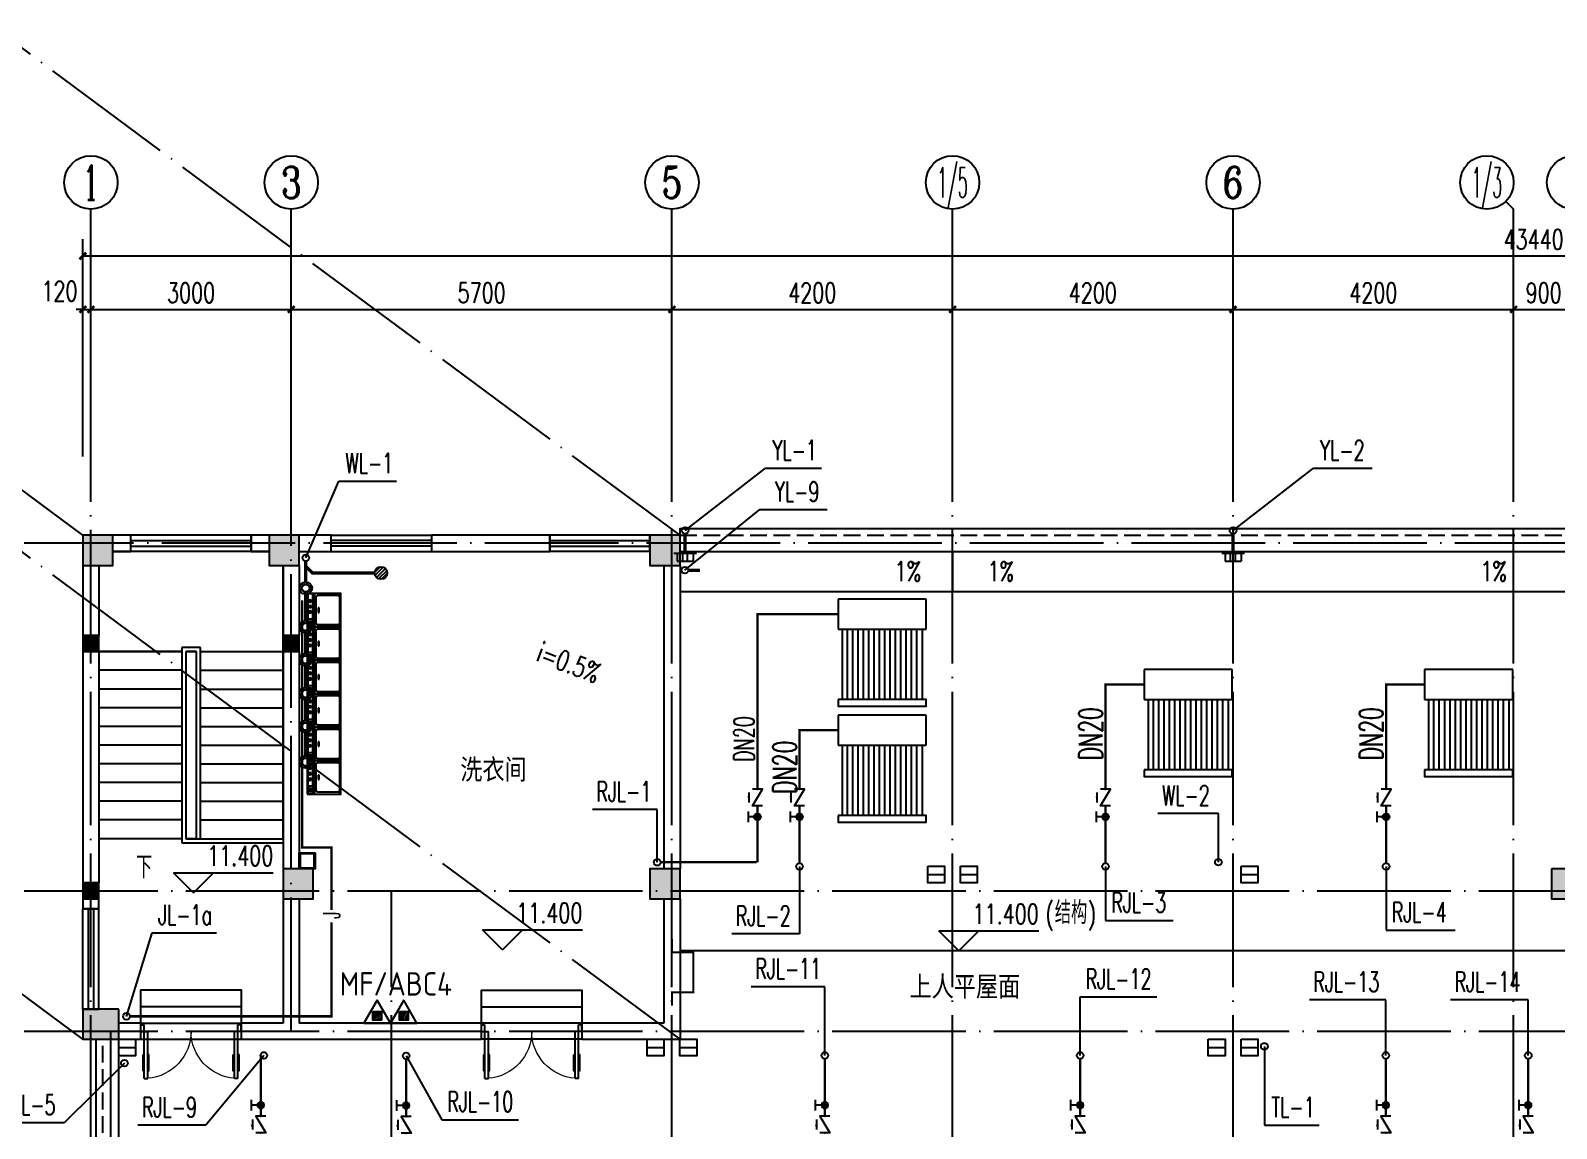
# Model space of a CAD drawing. Extents: x -216126 to 1846968, y -229642 to 543368.
# Drawn here: x 390193 to 413039, y 292147 to 308577 of the extents above; entities that cross this region are included whole.
import ezdxf
from ezdxf.enums import TextEntityAlignment as Align

# ---------------------------------------------------------------- set-up
doc = ezdxf.new("R2010")
doc.units = 0
doc.header["$LTSCALE"] = 1000
doc.header["$MEASUREMENT"] = 0
doc.linetypes.add('DASH', pattern=[0.35, 0.25, -0.1])
doc.linetypes.add('DOTE', pattern=[2.42, 2, -0.2, 0.02, -0.2])
doc.layers.get('Defpoints').update_dxf_attribs({"color": 250})
for name, color, linetype in [('0 - 屋顶', 150, 'Continuous'), ('AXIS', 171, 'Continuous'), ('AXIS_TEXT', 7, 'Continuous'), ('COLUMN', 9, 'Continuous'), ('DIM_ELEV', 171, 'Continuous'), ('DIM_SYMB', 171, 'Continuous'), ('DIM_污水', 3, 'Continuous'), ('DIM_热给水', 3, 'Continuous'), ('DIM_给水', 3, 'Continuous'), ('DIM_通气', 3, 'Continuous'), ('DIM_雨水', 3, 'Continuous'), ('DOTE', 8, 'DOTE'), ('EQUIP_地漏', 7, 'Continuous'), ('EQUIP_消防', 7, 'Continuous'), ('EQUIP_雨水斗', 7, 'Continuous'), ('fur', 253, 'Continuous'), ('PIPE-污水', 2, 'Continuous'), ('PIPE-热给水', 5, 'Continuous'), ('PIPE-给水', 3, 'Continuous'), ('PIPE-雨水', 4, 'Continuous'), ('PM洁具与厨具', 8, 'Continuous'), ('PUB_HATCH', 8, 'Continuous'), ('PUB_TEXT', 7, 'Continuous'), ('ROOF', 150, 'Continuous'), ('S_WALL', 9, 'Continuous'), ('STAIR', 3, 'Continuous'), ('TEXT_消防', 7, 'Continuous'), ('TEXT_热给水', 7, 'Continuous'), ('TEXT_给水', 7, 'Continuous'), ('TWT_TEXT', 7, 'Continuous'), ('VALVE_热给水', 7, 'Continuous'), ('VPIPE-污水', 2, 'Continuous'), ('VPIPE-热给水', 5, 'Continuous'), ('VPIPE-给水', 3, 'Continuous'), ('VPIPE-通气', 3, 'Continuous'), ('VPIPE-雨水', 4, 'Continuous'), ('WALL', 9, 'Continuous'), ('WINDOW', 8, 'Continuous'), ('出气道', 6, 'Continuous'), ('设备  太阳能', 4, 'Continuous')]:
    doc.layers.add(name, color=color, linetype=linetype)
doc.styles.add('_TCH_AXIS', font='COMPLEX', dxfattribs={"bigfont": 'GBCBIG'})
doc.styles.add('_TCH_DIM', font='SIMPLEX', dxfattribs={"bigfont": 'GBCBIG'})
doc.styles.add('_TCH_DIM_T3', font='SIMPLEX', dxfattribs={"width": 0.705882, "bigfont": 'GBCBIG'})
doc.styles.add('_TWT_PIPEDN', font='SIMPLEX', dxfattribs={"width": 0.8, "height": 3, "bigfont": 'HZTXT'})
doc.styles.add('_TWT_PIPETEXT', font='COMPLEX', dxfattribs={"width": 0.8, "height": 2.5, "bigfont": 'HZTXT'})
doc.styles.add('_TWT_SERIAL', font='COMPLEX', dxfattribs={"width": 0.8, "height": 3, "bigfont": 'HZTXT'})
doc.styles.add('COMPLEX', font='COMPLEX')
doc.styles.get("Standard").update_dxf_attribs({"font": 'gbenor.shx', "bigfont": 'gbcbig.shx'})
doc.styles.add('宋体', font='', dxfattribs={"width": 0.8})
doc.styles.get('宋体').set_extended_font_data('SimSun')
doc.dimstyles.new('_TCH_ARCH&&100', dxfattribs={"dimtxt": 297.5, "dimasz": 100, "dimexe": 250, "dimexo": 300, "dimgap": 100, "dimtad": 1, "dimdec": 0, "dimzin": 0, "dimdsep": 46, "dimtxsty": '_TCH_DIM_T3', "dimblk": 'ARCHTICK', "dimcen": 0.09, "dimclrt": 7, "dimazin": 2, "dimtfac": 1, "dimtdec": 0, "dimtix": 1, "dimtmove": 2, "dimatfit": 3, "dimfxl": 0, "dimtolj": 1, "dimtzin": 0, "dimarcsym": 0})

# ---------------------------------------------------------------- blocks, each defined once
blk = doc.blocks.new('AWEQ2Y')
blk.add_line((201497, -254949), (201747, -254949))
blk.add_lwpolyline([(201497, -254824), (201747, -254824), (201747, -255074), (201497, -255074)], close=True)
blk = doc.blocks.new('卫生间排气道-BPW6-w')
at = {"layer": 'PM洁具与厨具'}
for points in [[(120, 0), (120, -240), (-120, -240), (-120, 0)], [(105, -25), (95, -15), (-95, -15), (-105, -25), (-105, -215), (-95, -225), (95, -225), (105, -215)]]:
    blk.add_lwpolyline(points, close=True, dxfattribs=at)
blk = doc.blocks.new('侧墙雨水斗')
at = {"layer": 'EQUIP_雨水斗', "linetype": 'ByBlock'}
for p, q in [((0, -50), (0, 290)), ((0, 240), (118, 240)), ((118, 240), (118, 0)), ((118, 156), (0, 156)), ((118, 82), (0, 82)), ((0, 0), (118, 0))]:
    blk.add_line(p, q, dxfattribs=at)
blk = doc.blocks.new('$TwtSys$00000546')
h = blk.add_hatch()
h.set_pattern_fill('ANSI31', color=256, scale=200, style=0)
h.set_pattern_definition([(45, (-38543.802, -6670.83), (-17.67767, 17.67767), [])])
h.paths.add_polyline_path([(-65, 174), (65, 174), (65, 44), (-65, 44)])
for points in [[(0, 344), (-198, 0), (198, 0)], [(-65, 174), (65, 174), (65, 44), (-65, 44)]]:
    blk.add_lwpolyline(points, close=True)
blk = doc.blocks.new('fkytyo')
at = {"layer": '设备  太阳能'}
for p, q in [((-447954, 612659), (-447954, 612209)), ((-446634, 612659), (-447954, 612659)), ((-446634, 612209), (-446634, 612659)), ((-447954, 612209), (-446634, 612209)), ((-447814, 611159), (-447814, 612209)), ((-447734, 611159), (-447734, 612209)), ((-447654, 611159), (-447654, 612209)), ((-447574, 611159), (-447574, 612209)), ((-447494, 611159), (-447494, 612209)), ((-447414, 611159), (-447414, 612209)), ((-447334, 611159), (-447334, 612209)), ((-447254, 611159), (-447254, 612209)), ((-447174, 611159), (-447174, 612209)), ((-447094, 611159), (-447094, 612209)), ((-447014, 611159), (-447014, 612209)), ((-446934, 611159), (-446934, 612209)), ((-446854, 611159), (-446854, 612209)), ((-446774, 611159), (-446774, 612209))]:
    blk.add_line(p, q, dxfattribs=at)
for points in [[(-447894, 612209), (-447894, 611159)], [(-446694, 612209), (-446694, 611159)]]:
    blk.add_lwpolyline(points, dxfattribs=at)
blk.add_lwpolyline([(-447954, 611159), (-447954, 611059), (-446634, 611059), (-446634, 611159)], close=True, dxfattribs=at)
blk = doc.blocks.new('$DorLib2D$00000011')
for p, q in [((-0.467, 0.471), (-0.467, -0.062)), ((-0.467, 0.471), (-0.433, 0.471)), ((-0.433, 0.471), (-0.433, 0.004)), ((0.433, 0.471), (0.433, 0.004)), ((0.467, 0.471), (0.433, 0.471)), ((0.467, 0.471), (0.467, -0.062)), ((-0.483, 0.396), (-0.467, 0.396)), ((-0.417, 0.396), (-0.433, 0.396)), ((0.417, 0.396), (0.433, 0.396)), ((0.483, 0.396), (0.467, 0.396)), ((-0.483, 0.235), (-0.467, 0.235)), ((-0.417, 0.235), (-0.433, 0.235)), ((0.417, 0.235), (0.433, 0.235)), ((0.483, 0.235), (0.467, 0.235)), ((-0.5, 0.004), (-0.433, 0.004)), ((-0.5, 0.004), (-0.5, -0.062)), ((0.5, 0.004), (0.433, 0.004)), ((0.5, 0.004), (0.5, -0.062)), ((-0.5, -0.062), (-0.467, -0.062)), ((0.5, -0.062), (0.467, -0.062))]:
    blk.add_line(p, q)
at = {"lineweight": 13}
for p, q in [((-0.483, 0.396), (-0.483, 0.235)), ((-0.417, 0.396), (-0.417, 0.235)), ((0.417, 0.396), (0.417, 0.235)), ((0.483, 0.396), (0.483, 0.235))]:
    blk.add_line(p, q, dxfattribs=at)
for centre, start, end in [((-0.467, 0.004), 0, 85.904), ((0.467, 0.004), 94.096, 180)]:
    blk.add_arc(centre, 0.467, start, end, dxfattribs=at)
blk = doc.blocks.new('_AXISO')
blk.add_circle((0, 0), 0.5)
at = {"layer": 'AXIS_TEXT', "style": 'COMPLEX', "width": 1.041667}
blk.add_attdef('A', text='', height=0.56, dxfattribs=at).set_placement((-0.25, -0.28), (0.25, -0.28), align=Align.FIT)
blk = doc.blocks.new('_ArchTick')
at = {"color": 0, "linetype": 'ByBlock', "const_width": 0.4}
blk.add_lwpolyline([(-0.5, -0.5), (0.5, 0.5)], dxfattribs=at)
blk = doc.blocks.new('*D383')
at = {"layer": 'AXIS', "color": 0, "lineweight": -2}
for p, q in [((390976.754316, 302203), (390976.754316, 305453)), ((434416.754316, 302203), (434416.754316, 305453)), ((390976.754316, 305203), (434416.754316, 305203))]:
    blk.add_line(p, q, dxfattribs=at)
at = {"layer": 'Defpoints', "color": 0}
for p in [(434416.754316, 305203), (390976.754316, 301903), (434416.754316, 301903)]:
    blk.add_point(p, dxfattribs=at)
at = {"layer": 'AXIS', "color": 0, "lineweight": -2, "xscale": 100, "yscale": 100, "zscale": 100, "rotation": 180}
blk.add_blockref('_ArchTick', (390976.754316, 305203), dxfattribs=at)
at = {"layer": 'AXIS', "color": 0, "lineweight": -2, "xscale": 100, "yscale": 100, "zscale": 100}
blk.add_blockref('_ArchTick', (434416.754316, 305203), dxfattribs=at)
at = {"layer": 'AXIS', "color": 7, "insert": (412696.754316, 305451.75), "char_height": 297.5, "attachment_point": 5, "style": '_TCH_DIM_T3'}
blk.add_mtext('\\A1;43440', dxfattribs=at)
blk = doc.blocks.new('*D384')
at = {"layer": 'AXIS', "color": 0, "lineweight": -2}
for p, q in [((390976.754316, 302203), (390976.754316, 304653)), ((391096.754316, 302203), (391096.754316, 304653)), ((390976.754316, 304403), (390876.754316, 304403)), ((390976.754316, 304403), (391096.754316, 304403)), ((391096.754316, 304403), (391196.754316, 304403))]:
    blk.add_line(p, q, dxfattribs=at)
at = {"layer": 'Defpoints', "color": 0}
for p in [(391096.754316, 304403), (390976.754316, 301903), (391096.754316, 301903)]:
    blk.add_point(p, dxfattribs=at)
at = {"layer": 'AXIS', "color": 0, "lineweight": -2, "xscale": 100, "yscale": 100, "zscale": 100}
blk.add_blockref('_ArchTick', (390976.754316, 304403), dxfattribs=at)
at = {"layer": 'AXIS', "color": 0, "lineweight": -2, "xscale": 100, "yscale": 100, "zscale": 100, "rotation": 180}
blk.add_blockref('_ArchTick', (391096.754316, 304403), dxfattribs=at)
at = {"layer": 'AXIS', "color": 7, "insert": (390626.754316, 304678), "char_height": 297.5, "attachment_point": 5, "style": '_TCH_DIM_T3'}
blk.add_mtext('\\A1;120', dxfattribs=at)
blk = doc.blocks.new('*D385')
at = {"layer": 'AXIS', "color": 0, "lineweight": -2}
for p, q in [((391096.754316, 302203), (391096.754316, 304653)), ((394096.754316, 302203), (394096.754316, 304653)), ((391096.754316, 304403), (394096.754316, 304403))]:
    blk.add_line(p, q, dxfattribs=at)
at = {"layer": 'Defpoints', "color": 0}
for p in [(394096.754316, 304403), (391096.754316, 301903), (394096.754316, 301903)]:
    blk.add_point(p, dxfattribs=at)
at = {"layer": 'AXIS', "color": 0, "lineweight": -2, "xscale": 100, "yscale": 100, "zscale": 100, "rotation": 180}
blk.add_blockref('_ArchTick', (391096.754316, 304403), dxfattribs=at)
at = {"layer": 'AXIS', "color": 0, "lineweight": -2, "xscale": 100, "yscale": 100, "zscale": 100}
blk.add_blockref('_ArchTick', (394096.754316, 304403), dxfattribs=at)
at = {"layer": 'AXIS', "color": 7, "insert": (392596.754316, 304651.75), "char_height": 297.5, "attachment_point": 5, "style": '_TCH_DIM_T3'}
blk.add_mtext('\\A1;3000', dxfattribs=at)
blk = doc.blocks.new('*D386')
at = {"layer": 'AXIS', "color": 0, "lineweight": -2}
for p, q in [((394096.754316, 302203), (394096.754316, 304653)), ((399796.754316, 302203), (399796.754316, 304653)), ((394096.754316, 304403), (399796.754316, 304403))]:
    blk.add_line(p, q, dxfattribs=at)
at = {"layer": 'Defpoints', "color": 0}
for p in [(399796.754316, 304403), (394096.754316, 301903), (399796.754316, 301903)]:
    blk.add_point(p, dxfattribs=at)
at = {"layer": 'AXIS', "color": 0, "lineweight": -2, "xscale": 100, "yscale": 100, "zscale": 100, "rotation": 180}
blk.add_blockref('_ArchTick', (394096.754316, 304403), dxfattribs=at)
at = {"layer": 'AXIS', "color": 0, "lineweight": -2, "xscale": 100, "yscale": 100, "zscale": 100}
blk.add_blockref('_ArchTick', (399796.754316, 304403), dxfattribs=at)
at = {"layer": 'AXIS', "color": 7, "insert": (396946.754316, 304651.75), "char_height": 297.5, "attachment_point": 5, "style": '_TCH_DIM_T3'}
blk.add_mtext('\\A1;5700', dxfattribs=at)
blk = doc.blocks.new('*D387')
at = {"layer": 'AXIS', "color": 0, "lineweight": -2}
for p, q in [((399796.754316, 302203), (399796.754316, 304653)), ((403996.754316, 302203), (403996.754316, 304653)), ((399796.754316, 304403), (403996.754316, 304403))]:
    blk.add_line(p, q, dxfattribs=at)
at = {"layer": 'Defpoints', "color": 0}
for p in [(403996.754316, 304403), (399796.754316, 301903), (403996.754316, 301903)]:
    blk.add_point(p, dxfattribs=at)
at = {"layer": 'AXIS', "color": 0, "lineweight": -2, "xscale": 100, "yscale": 100, "zscale": 100, "rotation": 180}
blk.add_blockref('_ArchTick', (399796.754316, 304403), dxfattribs=at)
at = {"layer": 'AXIS', "color": 0, "lineweight": -2, "xscale": 100, "yscale": 100, "zscale": 100}
blk.add_blockref('_ArchTick', (403996.754316, 304403), dxfattribs=at)
at = {"layer": 'AXIS', "color": 7, "insert": (401896.754316, 304651.75), "char_height": 297.5, "attachment_point": 5, "style": '_TCH_DIM_T3'}
blk.add_mtext('\\A1;4200', dxfattribs=at)
blk = doc.blocks.new('*D388')
at = {"layer": 'AXIS', "color": 0, "lineweight": -2}
for p, q in [((403996.754316, 302203), (403996.754316, 304653)), ((408196.754316, 302203), (408196.754316, 304653)), ((403996.754316, 304403), (408196.754316, 304403))]:
    blk.add_line(p, q, dxfattribs=at)
at = {"layer": 'Defpoints', "color": 0}
for p in [(408196.754316, 304403), (403996.754316, 301903), (408196.754316, 301903)]:
    blk.add_point(p, dxfattribs=at)
at = {"layer": 'AXIS', "color": 0, "lineweight": -2, "xscale": 100, "yscale": 100, "zscale": 100, "rotation": 180}
blk.add_blockref('_ArchTick', (403996.754316, 304403), dxfattribs=at)
at = {"layer": 'AXIS', "color": 0, "lineweight": -2, "xscale": 100, "yscale": 100, "zscale": 100}
blk.add_blockref('_ArchTick', (408196.754316, 304403), dxfattribs=at)
at = {"layer": 'AXIS', "color": 7, "insert": (406096.754316, 304651.75), "char_height": 297.5, "attachment_point": 5, "style": '_TCH_DIM_T3'}
blk.add_mtext('\\A1;4200', dxfattribs=at)
blk = doc.blocks.new('*D389')
at = {"layer": 'AXIS', "color": 0, "lineweight": -2}
for p, q in [((408196.754316, 302203), (408196.754316, 304653)), ((412396.754316, 302203), (412396.754316, 304653)), ((408196.754316, 304403), (412396.754316, 304403))]:
    blk.add_line(p, q, dxfattribs=at)
at = {"layer": 'Defpoints', "color": 0}
for p in [(412396.754316, 304403), (408196.754316, 301903), (412396.754316, 301903)]:
    blk.add_point(p, dxfattribs=at)
at = {"layer": 'AXIS', "color": 0, "lineweight": -2, "xscale": 100, "yscale": 100, "zscale": 100, "rotation": 180}
blk.add_blockref('_ArchTick', (408196.754316, 304403), dxfattribs=at)
at = {"layer": 'AXIS', "color": 0, "lineweight": -2, "xscale": 100, "yscale": 100, "zscale": 100}
blk.add_blockref('_ArchTick', (412396.754316, 304403), dxfattribs=at)
at = {"layer": 'AXIS', "color": 7, "insert": (410296.754316, 304651.75), "char_height": 297.5, "attachment_point": 5, "style": '_TCH_DIM_T3'}
blk.add_mtext('\\A1;4200', dxfattribs=at)
blk = doc.blocks.new('*D390')
at = {"layer": 'AXIS', "color": 0, "lineweight": -2}
for p, q in [((412396.754316, 302203), (412396.754316, 304653)), ((413296.754316, 302203), (413296.754316, 304653)), ((412396.754316, 304403), (413296.754316, 304403))]:
    blk.add_line(p, q, dxfattribs=at)
at = {"layer": 'Defpoints', "color": 0}
for p in [(413296.754316, 304403), (412396.754316, 301903), (413296.754316, 301903)]:
    blk.add_point(p, dxfattribs=at)
at = {"layer": 'AXIS', "color": 0, "lineweight": -2, "xscale": 100, "yscale": 100, "zscale": 100, "rotation": 180}
blk.add_blockref('_ArchTick', (412396.754316, 304403), dxfattribs=at)
at = {"layer": 'AXIS', "color": 0, "lineweight": -2, "xscale": 100, "yscale": 100, "zscale": 100}
blk.add_blockref('_ArchTick', (413296.754316, 304403), dxfattribs=at)
at = {"layer": 'AXIS', "color": 7, "insert": (412846.754316, 304651.75), "char_height": 297.5, "attachment_point": 5, "style": '_TCH_DIM_T3'}
blk.add_mtext('\\A1;900', dxfattribs=at)
blk = doc.blocks.new('_FZH')
blk.add_lwpolyline([(-0.5, -0.5), (0.5, -0.5), (0.5, 0.5), (-0.5, 0.5)], close=True)
at = {"layer": 'PUB_HATCH'}
blk.add_solid([(-0.5, -0.5), (0.5, -0.5), (-0.5, 0.5), (0.5, 0.5)], dxfattribs=at)
blk = doc.blocks.new('$TCHSYS$WIN2D')
for p, q in [((-0.5, 0.5), (0.5, 0.5)), ((-0.5, 0.5), (-0.5, -0.5)), ((0.5, 0.5), (0.5, -0.5)), ((0.5, 0.167), (-0.5, 0.167)), ((0.5, -0.167), (-0.5, -0.167)), ((-0.5, -0.5), (0.5, -0.5))]:
    blk.add_line(p, q)
blk = doc.blocks.new('$WINLIB2D$00000001')
at = {"color": 0}
for points in [[(-0.5, 0.5), (-0.5, -0.5)], [(-0.5, 0.5), (0.5, 0.5)], [(0.5, -0.5), (0.5, 0.5)], [(0.5, 0.167), (-0.5, 0.167)], [(0.5, -0.167), (-0.5, -0.167)], [(-0.5, -0.5), (0.5, -0.5)]]:
    blk.add_lwpolyline(points, dxfattribs=at)
blk = doc.blocks.new('$plan$00003077')
at = {"layer": 'fur'}
for p, q in [((-250, -93), (250, -93)), ((-250, -110), (250, -110)), ((-242, -8), (242, -8)), ((-242, -85), (-242, -8)), ((242, -85), (-242, -85)), ((-217, -465), (-217, -147)), ((-200, -130), (200, -130)), ((-138, -43), (-138, -26)), ((-54, -43), (-54, -26)), ((-33, -180), (-33, -163)), ((-33, -163), (33, -163)), ((33, -180), (-33, -180)), ((29, -43), (29, -26)), ((33, -163), (33, -180)), ((133, -85), (133, -8)), ((217, -147), (217, -465)), ((242, -8), (242, -85)), ((-250, -481), (250, -481))]:
    blk.add_line(p, q, dxfattribs=at)
blk.add_lwpolyline([(250, 0), (250, -500), (-250, -500), (-250, 0)], close=True, dxfattribs=at)
for centre, radius in [((-138, -43), 16.7), ((-54, -43), 16.7), ((29, -43), 16.7), ((188, -43), 25), ((188, -43), 16.7), ((188, -43), 8.34), ((188, -43), 5)]:
    blk.add_circle(centre, radius, dxfattribs=at)
for centre, start, end in [((-200, -147), 90, 180), ((200, -147), 0, 90), ((-200, -465), 180, 270), ((200, -465), 270, 0)]:
    blk.add_arc(centre, 16.7, start, end, dxfattribs=at)
blk = doc.blocks.new('$VALVE$00000497')
for p, q in [((78, 138), (-78, 138)), ((0, 50), (0, 138))]:
    blk.add_line(p, q)
at = {"const_width": 49.6}
blk.add_lwpolyline([(25, 0, 1), (-25, 0, 1)], format="xyb", close=True, dxfattribs=at)
blk.add_circle((0, 0), 50)
blk = doc.blocks.new('$VALVE$00000315')
blk.add_line((-75, 125), (75, 125))
blk.add_lwpolyline([(-125, -75), (-125, 75), (125, -75), (125, 75)])
for p in [(-125, 0), (125, 0)]:
    blk.add_point(p)
blk.add_solid([(0, 125), (0, 150), (75, 125)])
blk = doc.blocks.new('$TwtSys$00000543')
for p, q in [((-94, -9), (9, 94)), ((-9, -94), (94, 9)), ((12, 55), (42, 84)), ((40, 40), (66, 66)), ((55, 12), (84, 42)), ((-84, -42), (-55, -12)), ((-66, -66), (-40, -40)), ((-42, -84), (-12, -55))]:
    blk.add_line(p, q)
for radius in [94, 56.4]:
    blk.add_circle((0, 0), radius)
blk = doc.blocks.new('$TwtSys$00000141')
for p, q in [((-94, 8), (-10, 92)), ((-94, 8), (-10, 92)), ((-87, -35), (35, 87)), ((-87, -35), (35, 87)), ((-66, -66), (66, 66)), ((-66, -66), (66, 66)), ((-32, -87), (88, 33)), ((-32, -87), (88, 33)), ((11, -92), (92, -11)), ((11, -92), (92, -11))]:
    blk.add_line(p, q)
blk.add_circle((0, 0), 94)
blk.add_circle((0, 0), 94)

msp = doc.modelspace()

# ---------------------------------------------------------------- hatches: boundary and pattern name
at = {"layer": 'PIPE-污水', "linetype": 'Continuous'}
for points in [[(394413.5, 300458.5), (394395.8, 300440.8), (394403.1, 300433.5)], [(394413.5, 300458.5), (394413.5, 300433.5), (394403.1, 300433.5)]]:
    msp.add_hatch(color=256, dxfattribs=at).paths.add_polyline_path(points)
at = {"layer": 'PIPE-热给水', "linetype": 'Continuous'}
for points in [[(401075, 299841.5), (401075, 299859), (401057.5, 299859)], [(401075, 299841.5), (401057.5, 299841.5), (401057.5, 299859)], [(406287.5, 298789), (406270, 298789), (406270, 298806.5)], [(406287.5, 298789), (406287.5, 298806.5), (406270, 298806.5)], [(410487.5, 298789), (410470, 298789), (410470, 298806.5)], [(410487.5, 298789), (410487.5, 298806.5), (410470, 298806.5)], [(401706, 298106.5), (401688.5, 298106.5), (401688.5, 298124)], [(401706, 298106.5), (401706, 298124), (401688.5, 298124)]]:
    msp.add_hatch(color=256, dxfattribs=at).paths.add_polyline_path(points)
at = {"layer": 'PIPE-给水', "linetype": 'Continuous'}
for points in [[(394258, 296352), (394258, 296334.5), (394240.5, 296334.5)], [(394258, 296352), (394240.5, 296352), (394240.5, 296334.5)], [(394701, 296352), (394701, 296369.5), (394718.5, 296369.5)], [(394701, 296352), (394718.5, 296352), (394718.5, 296369.5)], [(394701, 293824.7), (394701, 293807.2), (394718.5, 293807.2)], [(394701, 293824.7), (394718.5, 293824.7), (394718.5, 293807.2)]]:
    msp.add_hatch(color=256, dxfattribs=at).paths.add_polyline_path(points)

# ---------------------------------------------------------------- linework, layer by layer
at = {"layer": '0 - 屋顶'}
msp.add_line((403996.8, 300783), (403996.8, 300183), dxfattribs=at)
at = {"layer": 'AXIS'}
for p, q in [((412279.6, 306020.2), (412396.8, 305903)), ((391096.8, 301903), (391096.8, 305903)), ((394096.8, 301903), (394096.8, 305903)), ((399796.8, 301903), (399796.8, 305903)), ((403996.8, 301903), (403996.8, 305903)), ((408196.8, 301903), (408196.8, 305903)), ((412396.8, 301903), (412396.8, 305903))]:
    msp.add_line(p, q, dxfattribs=at)
at = {"layer": 'DIM_ELEV'}
for p, q in [((392631.5, 295674), (392331.5, 295974)), ((392331.5, 295974), (393827.5, 295974)), ((392631.5, 295674), (392931.5, 295974)), ((397259.7, 294818), (396959.7, 295118)), ((396959.7, 295118), (398455.7, 295118)), ((397259.7, 294818), (397559.7, 295118)), ((404092, 294803), (403792, 295103)), ((403792, 295103), (405288, 295103)), ((404092, 294803), (404392, 295103))]:
    msp.add_line(p, q, dxfattribs=at)
at = {"layer": 'DIM_SYMB'}
for points in [[(403031.4, 300483, 0, 0, 0), (401431.4, 300483, 80, 0, 0), (401131.4, 300483, 0, 0, 0)], [(404962.1, 300483, 0, 0, 0), (406562.1, 300483, 80, 0, 0), (406862.1, 300483, 0, 0, 0)], [(411799.9, 300483, 0, 0, 0), (410199.9, 300483, 80, 0, 0), (409899.9, 300483, 0, 0, 0)], [(398737.4, 298658.7, 0, 0, 0), (397904.7, 298979.6, 80, 0, 0), (397624.8, 299087.5, 0, 0, 0)]]:
    msp.add_lwpolyline(points, format="xyseb", dxfattribs=at)
at = {"layer": 'DIM_SYMB', "color": 8}
msp.add_lwpolyline([(391866.8, 296343, 0, 0, 0), (391866.8, 300033, 0, 0, 0), (393326.8, 300033, 0, 0, 0), (393326.8, 296923, 80, 0, 0), (393326.8, 296623, 0, 0, 0)], format="xyseb", dxfattribs=at)
at = {"layer": 'DIM_污水'}
for p, q in [((394313.5, 300685), (394808, 301833)), ((394808, 301833), (395671.1, 301833)), ((407976.8, 296860.5), (407072.2, 296860.5)), ((407976.8, 296133), (407976.8, 296860.5)), ((391598.5, 293123.5), (390696, 292230)), ((390696, 292230), (389791.5, 292230))]:
    msp.add_line(p, q, dxfattribs=at)
at = {"layer": 'DIM_热给水'}
for p, q in [((399576.8, 296919), (398604.7, 296919)), ((399576.8, 296129.5), (399576.8, 296919)), ((401706, 296066), (401706, 295058.5)), ((406287.5, 296066), (406287.5, 295258.5)), ((410487.5, 296066), (410487.5, 295113.5)), ((406287.5, 295258.5), (407302.5, 295258.5)), ((401706, 295058.5), (400691, 295058.5)), ((410487.5, 295113.5), (411519.8, 295113.5)), ((402085.5, 294268), (400983.5, 294268)), ((402085.5, 293240), (402085.5, 294268)), ((405908, 293240), (405908, 294114.5)), ((405908, 294114.5), (407054.1, 294114.5)), ((410485.5, 294073), (409339.4, 294073)), ((410485.5, 293240), (410485.5, 294073)), ((412616.8, 294073), (411452.9, 294073)), ((412616.8, 293240), (412616.8, 294073)), ((393685.5, 293240), (392815.5, 292195)), ((395816.8, 293234, 3000), (396352, 292277.5, 3000)), ((396352, 292277.5, 3000), (397498.1, 292277.5, 3000)), ((392815.5, 292195), (391800.5, 292195))]:
    msp.add_line(p, q, dxfattribs=at)
at = {"layer": 'DIM_给水'}
for p, q in [((391629.5, 293824.7), (392014, 295072.5)), ((392014, 295072.5), (392977.6, 295072.5))]:
    msp.add_line(p, q, dxfattribs=at)
at = {"layer": 'DIM_通气'}
for p, q in [((408665.5, 293375.5), (408665.5, 292195.5)), ((408665.5, 292195.5), (409487.8, 292195.5))]:
    msp.add_line(p, q, dxfattribs=at)
at = {"layer": 'DIM_雨水'}
for p, q in [((399993.5, 301094), (401198.5, 302025.5)), ((401198.5, 302025.5), (402037, 302025.5)), ((408196.8, 301094), (409401.8, 302025.5)), ((409401.8, 302025.5), (410281.3, 302025.5)), ((399990.8, 300500.5), (401114, 301407.5)), ((401114, 301407.5), (402120.4, 301407.5))]:
    msp.add_line(p, q, dxfattribs=at)
at = {"layer": 'DOTE'}
for p, q in [((391096.8, 287003), (391096.8, 301903)), ((394096.8, 293603), (394096.8, 301903)), ((399796.8, 287003), (399796.8, 301903)), ((403996.8, 287003), (403996.8, 301903)), ((408196.8, 287003), (408196.8, 301903)), ((412396.8, 287003), (412396.8, 301903)), ((435296.8, 300903), (390096.8, 300903)), ((390096.8, 295703), (435296.8, 295703)), ((395596.8, 287003), (395596.8, 295703)), ((390096.8, 293603), (435296.8, 293603)), ((391396.8, 287003), (391396.8, 293603))]:
    msp.add_line(p, q, dxfattribs=at)
for points in [[(390976.8, 301023), (378346.8, 310371)], [(399916.8, 301023), (387286.8, 310371)], [(390976.8, 293483), (378346.8, 302831)], [(399916.8, 293483), (387286.8, 302831)]]:
    msp.add_lwpolyline(points, dxfattribs=at)
at = {"layer": 'PIPE-污水', "linetype": 'Continuous', "const_width": 50}
for points in [[(394313.5, 300635), (394313.5, 300558.5)], [(394413.5, 300458.5), (394313.5, 300558.5)], [(394313.5, 300558.5), (394313.5, 300326)], [(394413.5, 300458.5), (395345, 300458.5)], [(394313.5, 300138), (394313.5, 299746.8)], [(394313.5, 299558.7), (394313.5, 299255)], [(394313.5, 299067), (394313.5, 298746.3)], [(394313.5, 298558.2), (394313.5, 298255.5)], [(394313.5, 298067.5), (394313.5, 297724.2)]]:
    msp.add_lwpolyline(points, dxfattribs=at)
at = {"layer": 'PIPE-热给水', "linetype": 'Continuous', "const_width": 35}
for points in [[(401075, 299841.5), (402283.2, 299841.5)], [(401075, 297225), (401075, 299841.5)], [(406287.5, 297225), (406287.5, 298789)], [(406287.5, 298789), (406864.7, 298789)], [(410487.5, 297225), (410487.5, 298789)], [(410487.5, 298789), (411064.7, 298789)], [(401706, 297225), (401706, 298106.5)], [(401706, 298106.5), (402283.2, 298106.5)], [(401075, 296129.5), (401075, 296975)], [(401706, 296116), (401706, 296975)], [(406287.5, 296116), (406287.5, 296975)], [(410487.5, 296116), (410487.5, 296975)], [(399626.8, 296129.5), (401062.5, 296129.5)], [(393639.5, 293240), (393639.5, 292331)], [(395816.8, 293184), (395816.8, 292325)], [(402085.5, 293190), (402085.5, 292331)], [(405908, 293190), (405908, 292331)], [(410485.5, 293190), (410485.5, 292331)], [(412616.8, 293190), (412616.8, 292331)]]:
    msp.add_lwpolyline(points, dxfattribs=at)
at = {"layer": 'PIPE-给水', "linetype": 'Continuous', "const_width": 35}
for points in [[(394258, 296352), (394258, 300049.5)], [(394701, 296352), (394258, 296352)], [(394701, 295416.4), (394701, 296352)], [(394701, 293824.7), (394701, 295232.6)], [(391679.5, 293824.7), (394701, 293824.7)]]:
    msp.add_lwpolyline(points, dxfattribs=at)
at = {"layer": 'PIPE-雨水', "linetype": 'Continuous', "const_width": 50}
for points in [[(399993.5, 301044), (399993.5, 300753)], [(408196.8, 301044), (408196.8, 300753)], [(400040.8, 300500.5), (400216.5, 300500.5)]]:
    msp.add_lwpolyline(points, dxfattribs=at)
at = {"layer": 'ROOF', "color": 251, "linetype": 'DASH'}
msp.add_line((399916.8, 301023), (413176.8, 301023), dxfattribs=at)
at = {"layer": 'ROOF'}
for p, q in [((399916.8, 300783), (413176.8, 300783)), ((399916.8, 300183), (413176.8, 300183)), ((413176.8, 294803), (399916.8, 294803)), ((391516.8, 288123), (391516.8, 293483))]:
    msp.add_line(p, q, dxfattribs=at)
msp.add_lwpolyline([(399916.8, 301023), (399916.8, 301123), (434516.8, 301123), (434516.8, 295483), (434216.8, 295483), (434216.8, 287783), (391176.8, 287783), (391176.8, 293483)], dxfattribs=at)
at = {"layer": 'ROOF', "color": 251, "linetype": 'DASH'}
msp.add_lwpolyline([(416716.8, 301023), (434416.8, 301023), (434416.8, 295583), (434116.8, 295583), (434116.8, 287883), (391276.8, 287883), (391276.8, 293483)], dxfattribs=at)
at = {"layer": 'ROOF', "const_width": 30}
msp.add_lwpolyline([(399796.8, 294983), (399796.8, 294783), (400116.8, 294783), (400116.8, 294183), (399796.8, 294183), (399796.8, 293983)], dxfattribs=at)
at = {"layer": 'STAIR', "color": 8}
for p, q in [((393766.8, 300783), (391426.8, 300783)), ((391216.8, 300573), (391216.8, 299523)), ((393976.8, 299283), (393976.8, 300573)), ((392736.8, 299343), (392456.8, 299343)), ((392456.8, 299343), (392456.8, 296423)), ((392736.8, 296483), (392736.8, 299343)), ((391216.8, 299283), (391216.8, 296483)), ((392456.8, 299283), (391216.8, 299283)), ((391216.8, 299283), (392456.8, 299283)), ((392516.8, 299283), (392516.8, 296483)), ((392676.8, 299283), (392516.8, 299283)), ((392516.8, 299283), (392516.8, 296483)), ((392516.8, 299283), (392676.8, 299283)), ((392676.8, 296483), (392676.8, 299283)), ((392676.8, 296483), (392676.8, 299283)), ((392736.8, 299283), (393976.8, 299283)), ((392736.8, 299283), (393976.8, 299283)), ((393976.8, 296483), (393976.8, 299283)), ((392456.8, 299003), (391216.8, 299003)), ((392736.8, 299003), (393976.8, 299003)), ((392456.8, 298723), (391216.8, 298723)), ((392736.8, 298723), (393976.8, 298723)), ((392456.8, 298443), (391216.8, 298443)), ((392736.8, 298443), (393976.8, 298443)), ((392456.8, 298163), (391216.8, 298163)), ((392736.8, 298163), (393976.8, 298163)), ((392456.8, 297883), (391216.8, 297883)), ((392736.8, 297883), (393976.8, 297883)), ((392456.8, 297603), (391216.8, 297603)), ((392736.8, 297603), (393976.8, 297603)), ((392456.8, 297323), (391216.8, 297323)), ((392736.8, 297323), (393976.8, 297323)), ((392456.8, 297043), (391216.8, 297043)), ((392736.8, 297043), (393976.8, 297043)), ((392456.8, 296763), (391216.8, 296763)), ((392736.8, 296763), (393976.8, 296763)), ((392456.8, 296483), (391216.8, 296483)), ((392456.8, 296423), (393976.8, 296423)), ((392516.8, 296483), (393976.8, 296483)), ((392676.8, 296483), (392516.8, 296483)), ((392676.8, 296483), (392736.8, 296483)), ((392676.8, 296483), (392736.8, 296483)), ((392736.8, 296483), (393976.8, 296483)), ((393976.8, 296483), (393976.8, 296423))]:
    msp.add_line(p, q, dxfattribs=at)
for points in [[(391846.8, 293973), (391846.8, 294223), (393346.8, 294223), (393346.8, 293973)], [(396946.8, 293966.7), (396946.8, 294216.7), (398446.8, 294216.7), (398446.8, 293966.7)], [(391846.8, 293723), (391846.8, 293973), (393346.8, 293973), (393346.8, 293723)], [(396946.8, 293716.7), (396946.8, 293966.7), (398446.8, 293966.7), (398446.8, 293716.7)]]:
    msp.add_lwpolyline(points, dxfattribs=at)
at = {"layer": 'VPIPE-污水', "linetype": 'Continuous'}
for centre in [(394313.5, 300685), (407976.8, 296133), (391598.5, 293123.5)]:
    msp.add_circle(centre, 50, dxfattribs=at)
at = {"layer": 'VPIPE-热给水', "linetype": 'Continuous'}
for centre in [(399576.8, 296129.5), (401706, 296066), (406287.5, 296066), (410487.5, 296066), (393685.5, 293240), (395816.8, 293234), (402085.5, 293240), (405908, 293240), (410485.5, 293240), (412616.8, 293240)]:
    msp.add_circle(centre, 50, dxfattribs=at)
at = {"layer": 'VPIPE-给水', "linetype": 'Continuous'}
msp.add_circle((391629.5, 293824.7), 50, dxfattribs=at)
at = {"layer": 'VPIPE-通气', "linetype": 'Continuous'}
msp.add_circle((408665.5, 293375.5), 50, dxfattribs=at)
at = {"layer": 'VPIPE-雨水', "linetype": 'Continuous'}
for centre in [(399993.5, 301094), (408196.8, 301094), (399990.8, 300500.5)]:
    msp.add_circle(centre, 50, dxfattribs=at)
at = {"layer": 'WALL'}
for p, q in [((391696.8, 301023), (391426.8, 301023)), ((391696.8, 300783), (391696.8, 301023)), ((393766.8, 301023), (393496.8, 301023)), ((393496.8, 301023), (393496.8, 300783)), ((394696.5, 301023), (394216.8, 301023)), ((394696.5, 300783), (394696.5, 301023)), ((397966.8, 301023), (396196.5, 301023)), ((396196.5, 301023), (396196.5, 300783)), ((397966.8, 300783), (397966.8, 301023)), ((391426.8, 300783), (391696.8, 300783)), ((393496.8, 300783), (393766.8, 300783)), ((394216.8, 300783), (394696.5, 300783)), ((396196.5, 300783), (397966.8, 300783)), ((390976.8, 300573), (390976.8, 299523)), ((391216.8, 300573), (391216.8, 299523)), ((393976.8, 300573), (393976.8, 299523)), ((394216.8, 300573), (394216.8, 299523)), ((399676.8, 300573), (399676.8, 296033)), ((399916.8, 300573), (399916.8, 296033)), ((390976.8, 299283), (390976.8, 295823)), ((391216.8, 299283), (391216.8, 295823)), ((393976.8, 299283), (393976.8, 296033)), ((394216.8, 299283), (394216.8, 296033)), ((390976.8, 295583), (390976.8, 295433)), ((390976.8, 295433), (391216.8, 295433)), ((391216.8, 295433), (391216.8, 295583)), ((393976.8, 295583), (393976.8, 293723)), ((394216.8, 295583), (394216.8, 293723)), ((399676.8, 295583), (399676.8, 293723)), ((399916.8, 295583), (399916.8, 293483)), ((391846.8, 293723), (391516.8, 293723)), ((391846.8, 293483), (391846.8, 293723)), ((393976.8, 293723), (393346.8, 293723)), ((393346.8, 293723), (393346.8, 293483)), ((396946.8, 293723), (394216.8, 293723)), ((396946.8, 293483), (396946.8, 293723)), ((399676.8, 293723), (398446.8, 293723)), ((398446.8, 293723), (398446.8, 293483)), ((391516.8, 293483), (391846.8, 293483)), ((393346.8, 293483), (394096.8, 293483)), ((394096.8, 293483), (396946.8, 293483)), ((398446.8, 293483), (399916.8, 293483))]:
    msp.add_line(p, q, dxfattribs=at)
at = {"layer": 'WINDOW'}
for p, q in [((391846.8, 293723), (393346.8, 293723)), ((398446.8, 293723), (396946.8, 293723)), ((391846.8, 293483), (393346.8, 293483)), ((398446.8, 293483), (396946.8, 293483))]:
    msp.add_line(p, q, dxfattribs=at)

# ---------------------------------------------------------------- block references
at = {"layer": 'AXIS'}
ref = msp.add_blockref('_AXISO', (391096.8, 306303), dxfattribs=dict(at, xscale=800, yscale=800, zscale=800))
ref.add_attrib('A', '1', dxfattribs={"layer": 'AXIS_TEXT', "height": 514.7, "style": '_TCH_AXIS'}).set_placement((390986.5, 306045.6), (391207.1, 306045.6), align=Align.FIT)
ref = msp.add_blockref('_AXISO', (394096.8, 306303), dxfattribs=dict(at, xscale=800, yscale=800, zscale=800))
ref.add_attrib('A', '3', dxfattribs={"layer": 'AXIS_TEXT', "height": 465.9, "style": '_TCH_AXIS'}).set_placement((393941.4, 306070), (394252.1, 306070), align=Align.FIT)
ref = msp.add_blockref('_AXISO', (399796.8, 306303), dxfattribs=dict(at, xscale=800, yscale=800, zscale=800))
ref.add_attrib('A', '5', dxfattribs={"layer": 'AXIS_TEXT', "height": 465.9, "style": '_TCH_AXIS'}).set_placement((399641.4, 306070), (399952.1, 306070), align=Align.FIT)
ref = msp.add_blockref('_AXISO', (403996.8, 306303), dxfattribs=dict(at, xscale=800, yscale=800, zscale=800))
ref.add_attrib('A', '1/5', dxfattribs={"layer": 'AXIS_TEXT', "height": 452.55, "style": '_TCH_AXIS', "width": 0.411765}).set_placement((403770.5, 306076.7), (404223, 306076.7), align=Align.FIT)
ref = msp.add_blockref('_AXISO', (408196.8, 306303), dxfattribs=dict(at, xscale=800, yscale=800, zscale=800))
ref.add_attrib('A', '6', dxfattribs={"layer": 'AXIS_TEXT', "height": 465.9, "style": '_TCH_AXIS'}).set_placement((408041.4, 306070), (408352.1, 306070), align=Align.FIT)
ref = msp.add_blockref('_AXISO', (411996.8, 306303), dxfattribs=dict(at, xscale=800, yscale=800, zscale=800))
ref.add_attrib('A', '1/3', dxfattribs={"layer": 'AXIS_TEXT', "height": 452.55, "style": '_TCH_AXIS', "width": 0.411765}).set_placement((411770.5, 306076.7), (412223, 306076.7), align=Align.FIT)
ref = msp.add_blockref('_AXISO', (413296.8, 306303), dxfattribs=dict(at, xscale=800, yscale=800, zscale=800))
ref.add_attrib('A', '7', dxfattribs={"layer": 'AXIS_TEXT', "height": 465.9, "style": '_TCH_AXIS'}).set_placement((413141.4, 306070), (413452.1, 306070), align=Align.FIT)
at = {"layer": 'COLUMN'}
for p, xscale, yscale, zscale, rotation in [((391201.8, 300798), 450, 450, 450, 180), ((393991.8, 300798), 450, 450, 450, 180), ((399691.8, 300798), 450, 450, 450, 180), ((391096.8, 299403), 240, 240, 240, 180), ((394096.8, 299403), 240, 240, 240, 180), ((394201.8, 295808), 450, 450, 450, 180), ((399691.8, 295808), 450, 450, 450, 180), ((413191.8, 295808), 450, 450, 450, 270), ((391096.8, 295703), 240, 240, 240, 180), ((391246.8, 293708), 540, 450, 450, 180.0000000002161)]:
    msp.add_blockref('_FZH', p, dxfattribs=dict(at, xscale=xscale, yscale=yscale, zscale=zscale, rotation=rotation))
at = {"layer": 'EQUIP_地漏'}
for name, p, rotation in [('$TwtSys$00000141', (395439, 300458.5), 180), ('$TwtSys$00000543', (394313.5, 300232), 90), ('$TwtSys$00000543', (394313.5, 299652.8), 90), ('$TwtSys$00000543', (394313.5, 299161), 90), ('$TwtSys$00000543', (394313.5, 298652.3), 90), ('$TwtSys$00000543', (394313.5, 298161.5), 90), ('$TwtSys$00000543', (394313.5, 297630.2), 90)]:
    msp.add_blockref(name, p, dxfattribs=dict(at, rotation=rotation))
at = {"layer": 'EQUIP_消防'}
for p in [(395383.4, 293723), (395780.1, 293723)]:
    msp.add_blockref('$TwtSys$00000546', p, dxfattribs=at)
at = {"layer": 'EQUIP_雨水斗', "linetype": 'ByBlock', "xscale": -1, "rotation": 90}
for p in [(400113.3, 300753), (408316.6, 300753)]:
    msp.add_blockref('侧墙雨水斗', p, dxfattribs=at)
at = {"layer": 'PM洁具与厨具'}
msp.add_blockref('卫生间排气道-BPW6-w', (394336.8, 296273), dxfattribs=at)
at = {"layer": 'S_WALL', "yscale": -1, "rotation": 270.0000000000001}
for p in [(394336.8, 299902.9), (394336.8, 299402.6), (394336.8, 298902.4), (394336.8, 298402.1), (394336.8, 297901.9), (394336.8, 297401.6)]:
    msp.add_blockref('$plan$00003077', p, dxfattribs=at)
at = {"layer": 'VALVE_热给水', "rotation": 90}
for name, p in [('$VALVE$00000315', (401075, 297100)), ('$VALVE$00000315', (401706, 297100)), ('$VALVE$00000315', (406287.5, 297100)), ('$VALVE$00000315', (410487.5, 297100)), ('$VALVE$00000497', (401075, 296810.3)), ('$VALVE$00000497', (401706, 296810.3)), ('$VALVE$00000497', (406287.5, 296810.3)), ('$VALVE$00000497', (410487.5, 296810.3))]:
    msp.add_blockref(name, p, dxfattribs=at)
at = {"layer": 'VALVE_热给水', "yscale": -1, "rotation": 270}
for name, p in [('$VALVE$00000497', (393639.5, 292495.7)), ('$VALVE$00000497', (395816.8, 292489.8)), ('$VALVE$00000497', (402085.5, 292495.7)), ('$VALVE$00000497', (405908, 292495.7)), ('$VALVE$00000497', (410485.5, 292495.7)), ('$VALVE$00000497', (412616.8, 292495.7)), ('$VALVE$00000315', (393639.5, 292206)), ('$VALVE$00000315', (395816.8, 292200)), ('$VALVE$00000315', (402085.5, 292206)), ('$VALVE$00000315', (405908, 292206)), ('$VALVE$00000315', (410485.5, 292206)), ('$VALVE$00000315', (412616.8, 292206))]:
    msp.add_blockref(name, p, dxfattribs=at)
at = {"layer": 'WINDOW'}
for name, p, xscale, yscale, zscale, rotation in [('$TCHSYS$WIN2D', (392596.8, 300903), -1800, -240, -1800, 4.446737740893718e-12), ('$WINLIB2D$00000001', (395446.5, 300903), 1500, -240, 1500, 1.755291213510678e-12), ('$WINLIB2D$00000001', (398716.8, 300903), -1500, -240, -1500, 1.755291213510678e-12), ('$WINLIB2D$00000001', (391096.8, 294683), -1500, -240, -1500, 270), ('$DorLib2D$00000011', (397696.8, 293603), -1500, 1500, -1500, 180.0000000000017)]:
    msp.add_blockref(name, p, dxfattribs=dict(at, xscale=xscale, yscale=yscale, zscale=zscale, rotation=rotation))
at = {"layer": 'WINDOW', "xscale": 1500, "yscale": -1500, "zscale": 1500}
msp.add_blockref('$DorLib2D$00000011', (392596.8, 293603), dxfattribs=at)
at = {"layer": '出气道'}
for p in [(202129.6, 550896.8), (202619.6, 550896.8), (206819.6, 550896.8), (190019.6, 548306.8), (197929.6, 548306.8), (198419.6, 548306.8), (206329.6, 548306.8), (206819.6, 548306.8)]:
    msp.add_blockref('AWEQ2Y', p, dxfattribs=at)
at = {"layer": '设备  太阳能'}
for p in [(850237.6, -312592.8), (854819.1, -313645.3), (859019.1, -313645.3), (850237.6, -314327.8)]:
    msp.add_blockref('fkytyo', p, dxfattribs=at)

# ---------------------------------------------------------------- texts
at = {"layer": 'PUB_TEXT'}
for s, height, style, width, p in [('1%', 297.5, '_TCH_DIM', 0.705882, (403131.4, 300334.3)), ('1%', 297.5, '_TCH_DIM', 0.705882, (404522.1, 300334.3)), ('1%', 297.5, '_TCH_DIM', 0.705882, (411899.9, 300334.3)), ('洗衣间', 303.8, '宋体', 0.8, (396626.7, 297369)), ('11.400', 297.5, '_TCH_DIM', 0.705882, (392837.5, 296079)), ('11.400', 297.5, '_TCH_DIM', 0.705882, (397465.7, 295223)), ('11.400', 297.5, '_TCH_DIM', 0.705882, (404298, 295208)), ('(', 297.5, '_TCH_DIM', 0.705882, (405388, 295208)), (')', 297.5, '_TCH_DIM', 0.705882, (406019.5, 295208)), ('上人平屋面', 303.8, '宋体', 0.8, (403352.6, 294121.5))]:
    msp.add_text(s, height=height, dxfattribs=dict(at, style=style, width=width)).set_placement(p)
at = {"layer": 'PUB_TEXT', "style": '_TCH_DIM', "width": 0.705882}
msp.add_text('i=0.5%', height=297.5, rotation=338.92404, dxfattribs=at).set_placement((397743, 299154.5))
at = {"layer": 'PUB_TEXT', "color": 8, "style": '_TCH_DIM'}
msp.add_text('下', height=337.6, dxfattribs=at).set_placement((391771.8, 295888))
at = {"layer": 'PUB_TEXT', "style": '_TCH_DIM'}
msp.add_text('结构', height=337.59, dxfattribs=at).set_placement((405528, 295208))
at = {"layer": 'TEXT_消防'}
msp.add_text('MF/ABC4', height=350, dxfattribs=at).set_placement((394823.4, 294135.3))
at = {"layer": 'TEXT_热给水', "linetype": 'Continuous', "style": '_TWT_PIPEDN', "width": 0.64}
for height, p in [(350, (406239.9, 297654)), (350, (410439.9, 297654)), (300, (401025, 297633.5)), (350, (401658.4, 297153.1))]:
    msp.add_text('DN20', height=height, rotation=90, dxfattribs=at).set_placement(p)
at = {"layer": 'TEXT_给水', "style": '_TWT_PIPETEXT', "width": 0.64}
msp.add_text('J', height=250, rotation=90, dxfattribs=at).set_placement((394826, 295282.6))
at = {"layer": 'TWT_TEXT', "style": '_TWT_SERIAL', "width": 0.64}
for s, p in [('YL-1', (401300.4, 302145.5)), ('YL-2', (409499, 302145.5)), ('WL-1', (394907.1, 301953)), ('YL-9', (401338.1, 301527.5)), ('RJL-1', (398664.7, 297039)), ('WL-2', (407132.2, 296980.5)), ('RJL-3', (406373.9, 295378.5)), ('JL-1a', (392103.8, 295192.5)), ('RJL-2', (400751, 295178.5)), ('RJL-4', (410572.9, 295233.5)), ('RJL-11', (401043.5, 294388)), ('RJL-12', (405988.4, 294234.5)), ('RJL-13', (409399.4, 294193)), ('RJL-14', (411512.9, 294193)), ('RJL-10', (396432.4, 292397.5, 3000)), ('WL-5', (389851.5, 292350)), ('RJL-9', (391860.5, 292315)), ('TL-1', (408769.5, 292315.5))]:
    msp.add_text(s, height=300, dxfattribs=at).set_placement(p)

# ---------------------------------------------------------------- dimensions: what is measured, and where the dimension line sits
at = {"layer": 'AXIS'}
for p1, p2, distance, picture, middle in [((390976.8, 301903), (434416.8, 301903), 3300, '*D383', (412696.8, 305451.8)), ((391096.8, 301903), (394096.8, 301903), 2500, '*D385', (392596.8, 304651.8)), ((394096.8, 301903), (399796.8, 301903), 2500, '*D386', (396946.8, 304651.8)), ((399796.8, 301903), (403996.8, 301903), 2500, '*D387', (401896.8, 304651.8)), ((403996.8, 301903), (408196.8, 301903), 2500, '*D388', (406096.8, 304651.8)), ((408196.8, 301903), (412396.8, 301903), 2500, '*D389', (410296.8, 304651.8)), ((412396.8, 301903), (413296.8, 301903), 2500, '*D390', (412846.8, 304651.8))]:
    dim = msp.add_aligned_dim(p1=p1, p2=p2, distance=distance, dimstyle='_TCH_ARCH&&100', dxfattribs=at)
    dim.commit()
    dim.dimension.update_dxf_attribs({"geometry": picture, "text_midpoint": middle})
dim = msp.add_linear_dim(base=(391096.8, 304403), p1=(390976.8, 301903), p2=(391096.8, 301903), angle=0, dimstyle='_TCH_ARCH&&100', dxfattribs=at)
dim.commit()
dim.dimension.update_dxf_attribs({"geometry": '*D384', "text_midpoint": (390626.8, 304678), "dimtype": 161})

doc.saveas('drawing.dxf')
